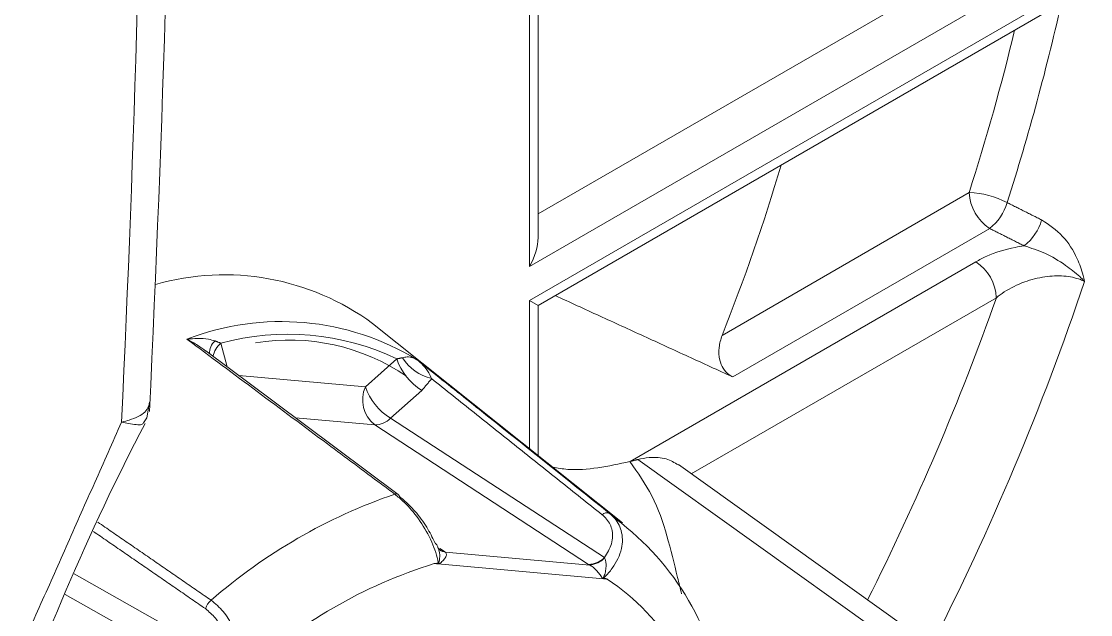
# Model space of a CAD drawing. Extents: x 11 to 120, y 2 to 94.
# Drawn here: x 94.362 to 95.451, y 11.823 to 12.427 of the extents above; entities that cross this region are included whole.
import ezdxf

# ---------------------------------------------------------------- set-up
doc = ezdxf.new("R2010")
doc.units = 0
doc.header["$MEASUREMENT"] = 0
doc.linetypes.add('SLD-Solid', pattern=[0])
doc.layers.add('OBJECT', color=7, linetype='CONTINUOUS')

msp = doc.modelspace()

# ---------------------------------------------------------------- linework, layer by layer
at = {"layer": 'OBJECT', "color": 7, "linetype": 'SLD-Solid', "lineweight": 15}
for p, q in [((95.4305, 12.5437), (94.8884, 12.2308)), ((94.8796, 12.1771), (95.4513, 12.5072)), ((95.4442, 12.4686), (94.8796, 12.1427)), ((94.8884, 12.1376), (95.4379, 12.4549)), ((94.8796, 12.4489), (94.8796, 12.1771)), ((94.8884, 12.2067), (94.8884, 12.4438)), ((95.3276, 12.2525), (95.0758, 12.1071)), ((95.0867, 12.0648), (95.3485, 12.216)), ((95.3344, 12.1821), (94.9821, 11.9787)), ((94.8884, 12.1376), (94.8796, 12.1427)), ((94.8796, 12.1427), (94.8796, 11.9918)), ((94.8884, 11.9848), (94.8884, 12.1376)), ((95.0445, 11.9662), (95.3553, 12.1455)), ((94.9744, 11.9161), (94.7199, 12.1192)), ((94.5652, 12.0992), (94.5717, 12.0751)), ((94.7125, 12.0548), (94.7445, 12.0832)), ((94.7125, 12.0548), (94.5835, 12.0663)), ((94.7701, 12.0511), (94.7381, 12.0227)), ((94.6414, 12.0231), (94.722, 12.0159)), ((94.9399, 11.8739), (94.722, 12.0159)), ((94.7381, 12.0227), (94.956, 11.8808)), ((95.2312, 11.8081), (94.99, 11.9807)), ((95.2635, 11.8095), (95.0315, 11.9755)), ((94.9612, 11.9258), (94.9744, 11.9161)), ((94.7883, 11.8902), (94.793, 11.8871)), ((94.7941, 11.8863), (94.9411, 11.8732)), ((94.9589, 11.8589), (94.7825, 11.8747)), ((94.4158, 11.8644), (94.5734, 11.7752)), ((94.5636, 11.7546), (94.4068, 11.8433))]:
    msp.add_line(p, q, dxfattribs=at)
at = {"layer": 'OBJECT', "color": 7, "linetype": 'SLD-Solid', "lineweight": 15, "flags": 128}
for points in [[(94.746, 11.9451), (94.6194, 12.0395), (94.55, 12.0913)], [(94.4866, 12.0179), (94.4898, 12.0232), (94.4925, 12.0391)], [(94.7887, 11.8884), (94.7867, 11.8904), (94.7867, 11.8903)]]:
    msp.add_lwpolyline(points, dxfattribs=at)
at = {"layer": 'OBJECT', "color": 7, "linetype": 'SLD-Solid', "lineweight": 15}
for centre, radius, start, end in [((72.0566, 13.1215), 22.4624, 357.2135, 359.42704), ((93.1043, 12.9673), 2.3753, 342.2296, 347.4481), ((93.0778, 12.9726), 2.3622, 342.2501, 346.42), ((93.19, 12.859), 2.0302, 338.2633, 343.4474), ((95.3738, 12.2546), 0.0462, 182.6523, 236.7703), ((95.3259, 12.1672), 0.0853, 61.7789, 88.8424), ((95.3172, 12.2562), 0.0509, 307.835, 344.2639), ((95.3524, 12.2385), 0.0509, 307.8353, 344.2802), ((95.3091, 12.1434), 0.0462, 2.6523, 56.7703), ((94.5688, 11.9141), 0.2547, 53.6204, 105.9987), ((92.8436, 13.037), 2.7447, 332.9557, 341.4118), ((92.8523, 13.0309), 2.655, 333.2937, 340.5199), ((94.6267, 11.8559), 0.2653, 58.5643, 111.2167), ((94.6333, 11.8504), 0.258, 64.4762, 105.3048), ((94.6356, 11.8922), 0.2101, 55.5414, 99.5946), ((94.5692, 12.0896), 0.0154, 129.631, 185.0438), ((94.5798, 12.0813), 0.023, 129.1389, 169.4971), ((94.8033, 12.1039), 0.0624, 199.3898, 237.7783), ((94.7903, 12.1087), 0.0467, 211.3931, 257.2917), ((94.7427, 12.0416), 0.033, 156.3933, 231.0814), ((94.7713, 12.0755), 0.0624, 199.3898, 237.7783), ((96.6503, 10.89), 2.4386, 152.4625, 161.269), ((94.7213, 12.0397), 0.0238, 271.5361, 314.5401), ((94.9253, 11.4126), 0.5633, 108.94, 131.0546), ((94.7439, 11.9418), 0.00391, 58.1344, 112.7251), ((94.744, 11.9425), 0.00327, 6.6371, 51.4287), ((94.9585, 11.9195), 0.00684, 66.6516, 134.1088), ((94.8021, 11.6974), 0.2775, 7.2035, 53.3345), ((94.794, 11.8979), 0.0109, 236.369, 264.9231), ((94.7956, 11.8986), 0.0124, 235.4492, 263.0276), ((94.9332, 11.391), 0.5066, 107.3005, 132.6942), ((94.8195, 11.8646), 0.0344, 161.8877, 163.2373), ((94.9393, 11.8977), 0.0238, 271.5361, 314.5401), ((94.9392, 11.8965), 0.0233, 274.5106, 316.5095), ((94.9882, 11.8447), 0.0364, 154.7635, 156.0885), ((94.8265, 11.6613), 0.2379, 6.3942, 56.1809), ((94.5676, 11.8228), 0.0191, 130.3107, 161.7283)]:
    msp.add_arc(centre, radius, start, end, dxfattribs=at)
for centre, major_axis, ratio, start_param, end_param in [((83.6092, 18.9061), (-5.5041, 16.751), 0.560269, 4.114052, 4.16792), ((94.8584, 12.1894), (0.0212, 0.0367), 0.577335, 4.71243, 5.497828)]:
    msp.add_ellipse(centre, major_axis=major_axis, ratio=ratio, start_param=start_param, end_param=end_param, dxfattribs=at)
for points in [[(95.4014, 12.2247), (95.3662, 12.2424)], [(95.3485, 12.216), (95.3836, 12.1983)], [(95.0867, 12.0648), (94.9058, 12.1477)], [(94.5594, 12.1014), (94.5652, 12.0992)], [(94.7445, 12.0832), (94.7504, 12.0844)], [(94.78, 12.0631), (94.7701, 12.0511)], [(94.9537, 11.9244), (94.78, 12.0631)], [(94.3546, 11.7723), (94.4641, 12.0188)], [(94.9819, 11.9786), (94.99, 11.9807)], [(94.5495, 11.8288), (94.4355, 11.9074)], [(94.4399, 11.9169), (94.5553, 11.8374)], [(94.7835, 11.8958), (94.7831, 11.8962)], [(94.793, 11.8871), (94.7941, 11.8863)], [(94.9411, 11.8732), (94.9399, 11.8739)], [(94.956, 11.8808), (94.9562, 11.8804)]]:
    msp.add_open_spline(points, degree=1, dxfattribs=at)
for points, knots in [([(95.4452, 12.1621), (95.4451, 12.1622), (95.4447, 12.1642), (95.4428, 12.1722), (95.4369, 12.1886), (95.4235, 12.2101), (95.4089, 12.2197), (95.4014, 12.2247)], [0, 0, 0, 0, 0.003673, 0.075621, 0.294595, 0.635204, 1, 1, 1, 1]), ([(95.3836, 12.1983), (95.3806, 12.1978), (95.3669, 12.1956), (95.3497, 12.1902), (95.338, 12.184), (95.3344, 12.1821)], [0, 0, 0, 0, 0.166874, 0.742789, 1, 1, 1, 1]), ([(95.3836, 12.1983), (95.3907, 12.1961), (95.4056, 12.1914), (95.4245, 12.1798), (95.4376, 12.1696), (95.4435, 12.1638), (95.4451, 12.1622), (95.4452, 12.1621)], [0, 0, 0, 0, 0.307721, 0.642116, 0.899777, 0.995744, 1, 1, 1, 1]), ([(95.3553, 12.1455), (95.3579, 12.1475), (95.3664, 12.1538), (95.3829, 12.1619), (95.404, 12.1674), (95.424, 12.1683), (95.4375, 12.1655), (95.4438, 12.1627), (95.4452, 12.1621)], [0, 0, 0, 0, 0.110279, 0.354068, 0.569426, 0.763377, 0.947631, 1, 1, 1, 1]), ([(94.5307, 12.1033), (94.5308, 12.1033), (94.5344, 12.1037), (94.5419, 12.1041), (94.5516, 12.1037), (94.5572, 12.1021), (94.5594, 12.1014)], [0, 0, 0, 0, 0.006878, 0.354289, 0.740857, 1, 1, 1, 1]), ([(94.7424, 11.9454), (94.7379, 11.9488), (94.715, 11.9659), (94.6444, 12.0185), (94.5784, 12.0677), (94.5307, 12.1033)], [0, 0, 0, 0, 0.064852, 0.324258, 1, 1, 1, 1]), ([(94.5499, 12.0912), (94.5472, 12.0932), (94.541, 12.0976), (94.5345, 12.1013), (94.5308, 12.1032), (94.5307, 12.1033)], [0, 0, 0, 0, 0.443091, 0.989041, 1, 1, 1, 1]), ([(95.0758, 12.1071), (95.0746, 12.1031), (95.0721, 12.0949), (95.0729, 12.0828), (95.0767, 12.0733), (95.0816, 12.0676), (95.0854, 12.0655), (95.0867, 12.0648)], [0, 0, 0, 0, 0.259509, 0.520202, 0.708476, 0.89739, 1, 1, 1, 1]), ([(94.7504, 12.0844), (94.7519, 12.0847), (94.7559, 12.0855), (94.7606, 12.0845), (94.7637, 12.0832), (94.7651, 12.0823), (94.7651, 12.0823)], [0, 0, 0, 0, 0.259143, 0.645711, 0.993122, 1, 1, 1, 1]), ([(94.7651, 12.0823), (94.7693, 12.0789), (94.7905, 12.062), (94.8559, 12.0099), (94.917, 11.9611), (94.9612, 11.9258)], [0, 0, 0, 0, 0.064852, 0.324258, 1, 1, 1, 1]), ([(94.7651, 12.0823), (94.7651, 12.0823), (94.7673, 12.0805), (94.7716, 12.0764), (94.7768, 12.0703), (94.7791, 12.0651), (94.78, 12.0631)], [0, 0, 0, 0, 0.007057, 0.3586, 0.74584, 1, 1, 1, 1]), ([(94.4641, 12.0188), (94.4642, 12.0188), (94.467, 12.0194), (94.4768, 12.022), (94.49, 12.0284), (94.492, 12.036), (94.493, 12.0399)], [0, 0, 0, 0, 0.005814, 0.149721, 0.577536, 1, 1, 1, 1]), ([(94.4863, 12.0183), (94.486, 12.0175), (94.4853, 12.0154), (94.4753, 12.0165), (94.4666, 12.0182), (94.4642, 12.0187), (94.4641, 12.0188)], [0, 0, 0, 0, 0.324969, 0.82507, 0.993197, 1, 1, 1, 1]), ([(95.0313, 11.9752), (95.0274, 11.9775), (95.0191, 11.9825), (95.004, 11.9835), (94.9939, 11.9815), (94.99, 11.9807)], [0, 0, 0, 0, 0.349231, 0.752517, 1, 1, 1, 1]), ([(94.9033, 11.9729), (94.9084, 11.972), (94.9322, 11.9678), (94.96, 11.9739), (94.9819, 11.9786)], [0, 0, 0, 0, 0.212534, 1, 1, 1, 1]), ([(94.9819, 11.9786), (94.99, 11.9671), (95.0071, 11.9426), (95.0204, 11.9026), (95.0284, 11.8692), (95.0333, 11.8495), (95.0346, 11.844)], [0, 0, 0, 0, 0.268357, 0.5678, 0.878902, 1, 1, 1, 1]), ([(94.7868, 11.8753), (94.7868, 11.8754), (94.7862, 11.8788), (94.7836, 11.8891), (94.7757, 11.9071), (94.7622, 11.9269), (94.7504, 11.9392), (94.744, 11.9441), (94.7424, 11.9454)], [0, 0, 0, 0, 0.008302, 0.15352, 0.438825, 0.698284, 0.923791, 1, 1, 1, 1]), ([(94.7472, 11.9429), (94.7486, 11.9419), (94.7539, 11.9377), (94.764, 11.9275), (94.7756, 11.9118), (94.7807, 11.9014), (94.7831, 11.8962)], [0, 0, 0, 0, 0.092743, 0.368056, 0.688408, 1, 1, 1, 1]), ([(94.956, 11.8808), (94.9588, 11.8854), (94.9646, 11.8949), (94.9647, 11.9096), (94.9596, 11.9193), (94.9549, 11.9234), (94.9537, 11.9244)], [0, 0, 0, 0, 0.311592, 0.631944, 0.907257, 1, 1, 1, 1]), ([(94.9612, 11.9258), (94.9626, 11.9246), (94.9682, 11.9197), (94.9746, 11.9079), (94.9748, 11.8893), (94.9668, 11.8727), (94.9587, 11.8634), (94.9555, 11.8604), (94.9554, 11.8602)], [0, 0, 0, 0, 0.076209, 0.301716, 0.561175, 0.84648, 0.991698, 1, 1, 1, 1]), ([(94.7866, 11.8902), (94.7863, 11.8912), (94.7856, 11.8933), (94.7843, 11.8949), (94.7835, 11.8958)], [0, 0, 0, 0, 0.44677, 1, 1, 1, 1]), ([(94.7868, 11.8753), (94.7868, 11.8752), (94.7869, 11.8752), (94.7869, 11.8752), (94.787, 11.8752), (94.787, 11.8753), (94.7871, 11.8754), (94.7873, 11.8757), (94.7878, 11.8773), (94.7883, 11.8811), (94.7883, 11.886), (94.787, 11.8893), (94.7866, 11.8902)], [0, 0, 0, 0, 0.008819, 0.015341, 0.019983, 0.02464, 0.030761, 0.045193, 0.104326, 0.339169, 0.80359, 1, 1, 1, 1]), ([(94.7941, 11.8863), (94.7944, 11.8859), (94.7953, 11.8847), (94.7948, 11.8821), (94.793, 11.879), (94.7903, 11.8764), (94.7882, 11.8749), (94.7873, 11.8745), (94.7869, 11.8745), (94.7867, 11.8745), (94.7866, 11.8745)], [0, 0, 0, 0, 0.122284, 0.317428, 0.550884, 0.808436, 0.924596, 0.961092, 0.979105, 1, 1, 1, 1]), ([(94.7825, 11.8747), (94.7829, 11.8747), (94.7843, 11.8749), (94.7857, 11.8751), (94.7868, 11.8753)], [0, 0, 0, 0, 0.220699, 1, 1, 1, 1]), ([(94.7866, 11.8745), (94.7855, 11.8745), (94.7841, 11.8746), (94.7828, 11.8747), (94.7825, 11.8747)], [0, 0, 0, 0, 0.813974, 1, 1, 1, 1]), ([(94.9562, 11.8804), (94.9565, 11.8795), (94.9574, 11.8774), (94.9578, 11.8731), (94.9574, 11.8678), (94.9563, 11.8635), (94.9553, 11.8611), (94.9551, 11.8604), (94.9551, 11.8603), (94.9551, 11.8602), (94.9552, 11.8602), (94.9552, 11.8602), (94.9553, 11.8602), (94.9553, 11.8602), (94.9554, 11.8602)], [0, 0, 0, 0, 0.153502, 0.380166, 0.626293, 0.875654, 0.967797, 0.976809, 0.980954, 0.984134, 0.9874, 0.990544, 0.996552, 1, 1, 1, 1]), ([(94.955, 11.8594), (94.9549, 11.8594), (94.9547, 11.8595), (94.9544, 11.8596), (94.9538, 11.8601), (94.9526, 11.8619), (94.9504, 11.8649), (94.9472, 11.8685), (94.944, 11.8714), (94.9419, 11.8727), (94.9411, 11.8732)], [0, 0, 0, 0, 0.020895, 0.038908, 0.075404, 0.191564, 0.449116, 0.682572, 0.877716, 1, 1, 1, 1]), ([(94.9589, 11.8589), (94.9587, 11.8589), (94.9574, 11.8591), (94.9561, 11.8593), (94.955, 11.8594)], [0, 0, 0, 0, 0.186026, 1, 1, 1, 1]), ([(94.9554, 11.8602), (94.9563, 11.8599), (94.9575, 11.8594), (94.9587, 11.859), (94.9589, 11.8589)], [0, 0, 0, 0, 0.779301, 1, 1, 1, 1]), ([(94.5553, 11.8374), (94.5596, 11.8338), (94.5681, 11.8267), (94.5779, 11.8108), (94.5846, 11.7925), (94.5869, 11.7748), (94.5861, 11.7637), (94.5855, 11.7592), (94.5854, 11.759)], [0, 0, 0, 0, 0.20087, 0.40002, 0.605987, 0.832568, 0.991709, 1, 1, 1, 1]), ([(94.5734, 11.7752), (94.5732, 11.7804), (94.5728, 11.7909), (94.5679, 11.8062), (94.5602, 11.8198), (94.5531, 11.8258), (94.5495, 11.8288)], [0, 0, 0, 0, 0.255736, 0.511069, 0.755325, 1, 1, 1, 1])]:
    msp.add_open_spline(points, degree=3, knots=knots, dxfattribs=at)

doc.saveas('drawing.dxf')
